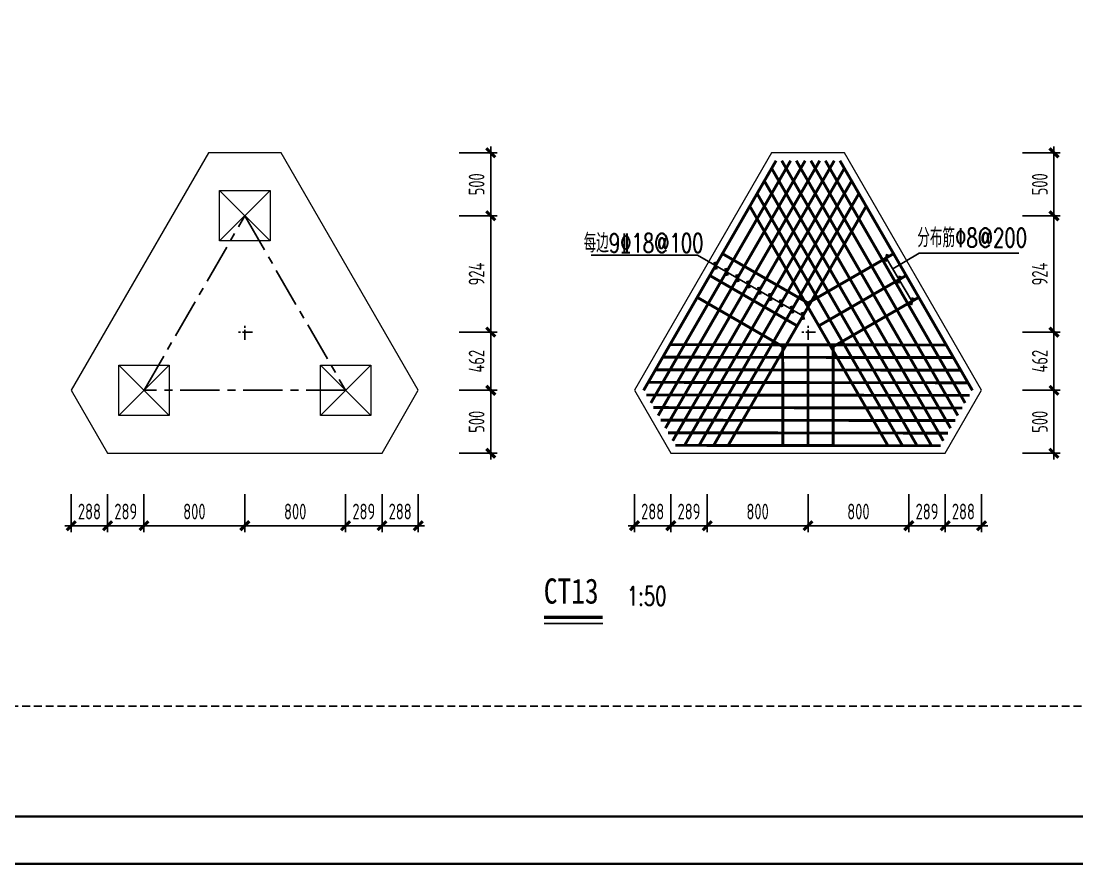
# Model space of a CAD drawing. Extents: x -1201378 to 2367219, y -619313 to 244905.
# Drawn here: x -199698 to -166183, y -496140 to -469341 of the extents above; entities that cross this region are included whole.
import ezdxf
from ezdxf.enums import TextEntityAlignment as Align

# ---------------------------------------------------------------- set-up
doc = ezdxf.new("R2010")
doc.units = 0
doc.header["$LTSCALE"] = 1000
doc.linetypes.add('CENTER', pattern=[2, 1.25, -0.25, 0.25, -0.25])
doc.linetypes.add('HIDDEN', pattern=[0.375, 0.25, -0.125])
doc.layers.get('0').update_dxf_attribs({"linetype": 'CONTINUOUS'})
doc.layers.get('Defpoints').update_dxf_attribs({"linetype": 'CONTINUOUS'})
for name, color, linetype in [('0-cxFrame', 155, 'CONTINUOUS'), ('S-DOTE1', 140, 'CENTER'), ('S-SGJ', 21, 'CONTINUOUS'), ('S-SHAPE2', 165, 'HIDDEN'), ('S-TEXT', 21, 'CONTINUOUS')]:
    doc.layers.add(name, color=color, linetype=linetype)
for name, color, linetype, lineweight in [('0-cxText', 131, 'CONTINUOUS', 25), ('S-ct', 2, 'CONTINUOUS', 0), ('S-dim', 81, 'CONTINUOUS', 0), ('S-gj', 6, 'CONTINUOUS', 0), ('S-zhuang', 1, 'CONTINUOUS', 0)]:
    doc.layers.add(name, color=color, linetype=linetype, lineweight=lineweight)
doc.styles.add('cx_tuming', font='simhei.ttf')
doc.styles.add('cx_tuqian1', font='')
doc.styles.add('SS1', font='tj-romans1.shx', dxfattribs={"width": 0.7, "bigfont": 'tj-hztxt1.shx'})
doc.styles.add('TSSD_Dimension', font='tssdeng.shx', dxfattribs={"width": 0.7, "bigfont": 'hztxt.shx'})
doc.styles.add('TSSD_Norm', font='tj-romans1.shx', dxfattribs={"bigfont": 'tj-hztxt.shx'})
doc.styles.add('黑体', font='simhei.ttf', dxfattribs={"width": 0.8})
doc.styles.get('cx_tuqian1').set_extended_font_data('SimSun')
doc.dimstyles.new('TSSD_50_200', dxfattribs={"dimtxt": 500, "dimasz": 200, "dimexe": 200, "dimexo": 500, "dimgap": 200, "dimtad": 1, "dimdec": 0, "dimlfac": 0.25, "dimzin": 0, "dimdsep": 46, "dimtxsty": 'TSSD_Dimension', "dimblk": 'ARCHTICK', "dimcen": 0, "dimdle": 200, "dimclrt": 7, "dimadec": 0, "dimazin": 0, "dimtfac": 1, "dimtdec": 0, "dimtix": 1, "dimtmove": 2, "dimatfit": 3, "dimfxl": 1, "dimtolj": 1, "dimtzin": 0, "dimarcsym": 0})

# ---------------------------------------------------------------- blocks, each defined once
blk = doc.blocks.new('_ArchTick')
at = {"color": 0, "linetype": 'ByBlock', "const_width": 0.5}
blk.add_lwpolyline([(-0.71, -0.71), (0.71, 0.71)], dxfattribs=at)
blk = doc.blocks.new('*D5909')
at = {"layer": 'Defpoints', "color": 0, "transparency": 16777216}
for p in [(-177918, -483867), (-174718, -483867), (-174718, -485367)]:
    blk.add_point(p, dxfattribs=at)
at = {"layer": 'S-dim', "color": 0, "lineweight": -2, "transparency": 16777216}
for p, q in [((-177918, -484367), (-177918, -485567)), ((-174718, -484367), (-174718, -485567)), ((-178118, -485367), (-174518, -485367))]:
    blk.add_line(p, q, dxfattribs=at)
at = {"layer": 'S-dim', "color": 0, "lineweight": -2, "transparency": 16777216, "xscale": 200, "yscale": 200, "zscale": 200, "rotation": 180}
blk.add_blockref('_ArchTick', (-177918, -485367), dxfattribs=at)
at = {"layer": 'S-dim', "color": 0, "lineweight": -2, "transparency": 16777216, "xscale": 200, "yscale": 200, "zscale": 200}
blk.add_blockref('_ArchTick', (-174718, -485367), dxfattribs=at)
at = {"layer": 'S-dim', "color": 7, "transparency": 16777216, "insert": (-176318, -484917), "char_height": 500, "attachment_point": 5, "style": 'TSSD_Dimension'}
blk.add_mtext('\\A1;800', dxfattribs=at)
blk = doc.blocks.new('*D5910')
at = {"layer": 'Defpoints', "color": 0, "transparency": 16777216}
for p in [(-174718, -483867), (-171518, -483867), (-171518, -485367)]:
    blk.add_point(p, dxfattribs=at)
at = {"layer": 'S-dim', "color": 0, "lineweight": -2, "transparency": 16777216}
for p, q in [((-174718, -484367), (-174718, -485567)), ((-171518, -484367), (-171518, -485567)), ((-174918, -485367), (-171318, -485367))]:
    blk.add_line(p, q, dxfattribs=at)
at = {"layer": 'S-dim', "color": 0, "lineweight": -2, "transparency": 16777216, "xscale": 200, "yscale": 200, "zscale": 200, "rotation": 180}
blk.add_blockref('_ArchTick', (-174718, -485367), dxfattribs=at)
at = {"layer": 'S-dim', "color": 0, "lineweight": -2, "transparency": 16777216, "xscale": 200, "yscale": 200, "zscale": 200}
blk.add_blockref('_ArchTick', (-171518, -485367), dxfattribs=at)
at = {"layer": 'S-dim', "color": 7, "transparency": 16777216, "insert": (-173118, -484917), "char_height": 500, "attachment_point": 5, "style": 'TSSD_Dimension'}
blk.add_mtext('\\A1;800', dxfattribs=at)
blk = doc.blocks.new('*D5911')
at = {"layer": 'Defpoints', "color": 0, "transparency": 16777216}
for p in [(-179074, -483867), (-177918, -483867), (-177918, -485367)]:
    blk.add_point(p, dxfattribs=at)
at = {"layer": 'S-dim', "color": 0, "lineweight": -2, "transparency": 16777216}
for p, q in [((-179074, -484367), (-179074, -485567)), ((-177918, -484367), (-177918, -485567)), ((-179274, -485367), (-177718, -485367))]:
    blk.add_line(p, q, dxfattribs=at)
at = {"layer": 'S-dim', "color": 0, "lineweight": -2, "transparency": 16777216, "xscale": 200, "yscale": 200, "zscale": 200, "rotation": 180}
blk.add_blockref('_ArchTick', (-179074, -485367), dxfattribs=at)
at = {"layer": 'S-dim', "color": 0, "lineweight": -2, "transparency": 16777216, "xscale": 200, "yscale": 200, "zscale": 200}
blk.add_blockref('_ArchTick', (-177918, -485367), dxfattribs=at)
at = {"layer": 'S-dim', "color": 7, "transparency": 16777216, "insert": (-178496, -484917), "char_height": 500, "attachment_point": 5, "style": 'TSSD_Dimension'}
blk.add_mtext('\\A1;289', dxfattribs=at)
blk = doc.blocks.new('*D5912')
at = {"layer": 'Defpoints', "color": 0, "transparency": 16777216}
for p in [(-180226, -483867), (-179074, -483867), (-179074, -485367)]:
    blk.add_point(p, dxfattribs=at)
at = {"layer": 'S-dim', "color": 0, "lineweight": -2, "transparency": 16777216}
for p, q in [((-180226, -484367), (-180226, -485567)), ((-179074, -484367), (-179074, -485567)), ((-180426, -485367), (-178874, -485367))]:
    blk.add_line(p, q, dxfattribs=at)
at = {"layer": 'S-dim', "color": 0, "lineweight": -2, "transparency": 16777216, "xscale": 200, "yscale": 200, "zscale": 200, "rotation": 180}
blk.add_blockref('_ArchTick', (-180226, -485367), dxfattribs=at)
at = {"layer": 'S-dim', "color": 0, "lineweight": -2, "transparency": 16777216, "xscale": 200, "yscale": 200, "zscale": 200}
blk.add_blockref('_ArchTick', (-179074, -485367), dxfattribs=at)
at = {"layer": 'S-dim', "color": 7, "transparency": 16777216, "insert": (-179650, -484917), "char_height": 500, "attachment_point": 5, "style": 'TSSD_Dimension'}
blk.add_mtext('\\A1;288', dxfattribs=at)
blk = doc.blocks.new('*D5913')
at = {"layer": 'Defpoints', "color": 0, "transparency": 16777216}
for p in [(-171518, -483867), (-170362, -483867), (-171518, -485367)]:
    blk.add_point(p, dxfattribs=at)
at = {"layer": 'S-dim', "color": 0, "lineweight": -2, "transparency": 16777216}
for p, q in [((-171518, -484367), (-171518, -485567)), ((-170362, -484367), (-170362, -485567)), ((-170162, -485367), (-171718, -485367))]:
    blk.add_line(p, q, dxfattribs=at)
at = {"layer": 'S-dim', "color": 0, "lineweight": -2, "transparency": 16777216, "xscale": 200, "yscale": 200, "zscale": 200, "rotation": 180}
blk.add_blockref('_ArchTick', (-171518, -485367), dxfattribs=at)
at = {"layer": 'S-dim', "color": 0, "lineweight": -2, "transparency": 16777216, "xscale": 200, "yscale": 200, "zscale": 200}
blk.add_blockref('_ArchTick', (-170362, -485367), dxfattribs=at)
at = {"layer": 'S-dim', "color": 7, "transparency": 16777216, "insert": (-170940, -484917), "char_height": 500, "attachment_point": 5, "style": 'TSSD_Dimension'}
blk.add_mtext('\\A1;289', dxfattribs=at)
blk = doc.blocks.new('*D5914')
at = {"layer": 'Defpoints', "color": 0, "transparency": 16777216}
for p in [(-170362, -483867), (-169210, -483867), (-170362, -485367)]:
    blk.add_point(p, dxfattribs=at)
at = {"layer": 'S-dim', "color": 0, "lineweight": -2, "transparency": 16777216}
for p, q in [((-170362, -484367), (-170362, -485567)), ((-169210, -484367), (-169210, -485567)), ((-169010, -485367), (-170562, -485367))]:
    blk.add_line(p, q, dxfattribs=at)
at = {"layer": 'S-dim', "color": 0, "lineweight": -2, "transparency": 16777216, "xscale": 200, "yscale": 200, "zscale": 200, "rotation": 180}
blk.add_blockref('_ArchTick', (-170362, -485367), dxfattribs=at)
at = {"layer": 'S-dim', "color": 0, "lineweight": -2, "transparency": 16777216, "xscale": 200, "yscale": 200, "zscale": 200}
blk.add_blockref('_ArchTick', (-169210, -485367), dxfattribs=at)
at = {"layer": 'S-dim', "color": 7, "transparency": 16777216, "insert": (-169786, -484917), "char_height": 500, "attachment_point": 5, "style": 'TSSD_Dimension'}
blk.add_mtext('\\A1;288', dxfattribs=at)
blk = doc.blocks.new('*D5915')
at = {"layer": 'Defpoints', "color": 0, "transparency": 16777216}
for p in [(-168410, -481067), (-166910, -481067), (-168410, -483067)]:
    blk.add_point(p, dxfattribs=at)
at = {"layer": 'S-dim', "color": 0, "lineweight": -2, "transparency": 16777216}
for p, q in [((-166910, -483267), (-166910, -480867)), ((-167910, -481067), (-166710, -481067)), ((-167910, -483067), (-166710, -483067))]:
    blk.add_line(p, q, dxfattribs=at)
at = {"layer": 'S-dim', "color": 0, "lineweight": -2, "transparency": 16777216, "xscale": 200, "yscale": 200, "zscale": 200}
for p, rotation in [((-166910, -481067), 90), ((-166910, -483067), 270)]:
    blk.add_blockref('_ArchTick', p, dxfattribs=dict(at, rotation=rotation))
at = {"layer": 'S-dim', "color": 7, "transparency": 16777216, "insert": (-167360, -482067), "char_height": 500, "attachment_point": 5, "rotation": 90, "style": 'TSSD_Dimension'}
blk.add_mtext('\\A1;500', dxfattribs=at)
blk = doc.blocks.new('*D5916')
at = {"layer": 'Defpoints', "color": 0, "transparency": 16777216}
for p in [(-168410, -479219), (-166910, -479219), (-168410, -481067)]:
    blk.add_point(p, dxfattribs=at)
at = {"layer": 'S-dim', "color": 0, "lineweight": -2, "transparency": 16777216}
for p, q in [((-167910, -479219), (-166710, -479219)), ((-166910, -481267), (-166910, -479019)), ((-167910, -481067), (-166710, -481067))]:
    blk.add_line(p, q, dxfattribs=at)
at = {"layer": 'S-dim', "color": 0, "lineweight": -2, "transparency": 16777216, "xscale": 200, "yscale": 200, "zscale": 200}
for p, rotation in [((-166910, -479219), 90), ((-166910, -481067), 270)]:
    blk.add_blockref('_ArchTick', p, dxfattribs=dict(at, rotation=rotation))
at = {"layer": 'S-dim', "color": 7, "transparency": 16777216, "insert": (-167360, -480143), "char_height": 500, "attachment_point": 5, "rotation": 90, "style": 'TSSD_Dimension'}
blk.add_mtext('\\A1;462', dxfattribs=at)
blk = doc.blocks.new('*D5917')
at = {"layer": 'Defpoints', "color": 0, "transparency": 16777216}
for p in [(-168410, -473524), (-168410, -475524), (-166910, -475524)]:
    blk.add_point(p, dxfattribs=at)
at = {"layer": 'S-dim', "color": 0, "lineweight": -2, "transparency": 16777216}
for p, q in [((-167910, -473524), (-166710, -473524)), ((-166910, -473324), (-166910, -475724)), ((-167910, -475524), (-166710, -475524))]:
    blk.add_line(p, q, dxfattribs=at)
at = {"layer": 'S-dim', "color": 0, "lineweight": -2, "transparency": 16777216, "xscale": 200, "yscale": 200, "zscale": 200}
for p, rotation in [((-166910, -473524), 90), ((-166910, -475524), 270)]:
    blk.add_blockref('_ArchTick', p, dxfattribs=dict(at, rotation=rotation))
at = {"layer": 'S-dim', "color": 7, "transparency": 16777216, "insert": (-167360, -474524), "char_height": 500, "attachment_point": 5, "rotation": 90, "style": 'TSSD_Dimension'}
blk.add_mtext('\\A1;500', dxfattribs=at)
blk = doc.blocks.new('*D5918')
at = {"layer": 'Defpoints', "color": 0, "transparency": 16777216}
for p in [(-168410, -475524), (-168410, -479219), (-166910, -479219)]:
    blk.add_point(p, dxfattribs=at)
at = {"layer": 'S-dim', "color": 0, "lineweight": -2, "transparency": 16777216}
for p, q in [((-167910, -475524), (-166710, -475524)), ((-166910, -475324), (-166910, -479419)), ((-167910, -479219), (-166710, -479219))]:
    blk.add_line(p, q, dxfattribs=at)
at = {"layer": 'S-dim', "color": 0, "lineweight": -2, "transparency": 16777216, "xscale": 200, "yscale": 200, "zscale": 200}
for p, rotation in [((-166910, -475524), 90), ((-166910, -479219), 270)]:
    blk.add_blockref('_ArchTick', p, dxfattribs=dict(at, rotation=rotation))
at = {"layer": 'S-dim', "color": 7, "transparency": 16777216, "insert": (-167360, -477372), "char_height": 500, "attachment_point": 5, "rotation": 90, "style": 'TSSD_Dimension'}
blk.add_mtext('\\A1;924', dxfattribs=at)
blk = doc.blocks.new('*D5919')
at = {"layer": 'Defpoints', "color": 0, "transparency": 16777216}
for p in [(-195797, -483867), (-192597, -483867), (-192597, -485367)]:
    blk.add_point(p, dxfattribs=at)
at = {"layer": 'S-dim', "color": 0, "lineweight": -2, "transparency": 16777216}
for p, q in [((-195797, -484367), (-195797, -485567)), ((-192597, -484367), (-192597, -485567)), ((-195997, -485367), (-192397, -485367))]:
    blk.add_line(p, q, dxfattribs=at)
at = {"layer": 'S-dim', "color": 0, "lineweight": -2, "transparency": 16777216, "xscale": 200, "yscale": 200, "zscale": 200, "rotation": 180}
blk.add_blockref('_ArchTick', (-195797, -485367), dxfattribs=at)
at = {"layer": 'S-dim', "color": 0, "lineweight": -2, "transparency": 16777216, "xscale": 200, "yscale": 200, "zscale": 200}
blk.add_blockref('_ArchTick', (-192597, -485367), dxfattribs=at)
at = {"layer": 'S-dim', "color": 7, "transparency": 16777216, "insert": (-194197, -484917), "char_height": 500, "attachment_point": 5, "style": 'TSSD_Dimension'}
blk.add_mtext('\\A1;800', dxfattribs=at)
blk = doc.blocks.new('*D5920')
at = {"layer": 'Defpoints', "color": 0, "transparency": 16777216}
for p in [(-192597, -483867), (-189397, -483867), (-189397, -485367)]:
    blk.add_point(p, dxfattribs=at)
at = {"layer": 'S-dim', "color": 0, "lineweight": -2, "transparency": 16777216}
for p, q in [((-192597, -484367), (-192597, -485567)), ((-189397, -484367), (-189397, -485567)), ((-192797, -485367), (-189197, -485367))]:
    blk.add_line(p, q, dxfattribs=at)
at = {"layer": 'S-dim', "color": 0, "lineweight": -2, "transparency": 16777216, "xscale": 200, "yscale": 200, "zscale": 200, "rotation": 180}
blk.add_blockref('_ArchTick', (-192597, -485367), dxfattribs=at)
at = {"layer": 'S-dim', "color": 0, "lineweight": -2, "transparency": 16777216, "xscale": 200, "yscale": 200, "zscale": 200}
blk.add_blockref('_ArchTick', (-189397, -485367), dxfattribs=at)
at = {"layer": 'S-dim', "color": 7, "transparency": 16777216, "insert": (-190997, -484917), "char_height": 500, "attachment_point": 5, "style": 'TSSD_Dimension'}
blk.add_mtext('\\A1;800', dxfattribs=at)
blk = doc.blocks.new('S-ZHUANG-400')
at = {"layer": 'S-zhuang'}
for p, q in [((200, -200), (-200, 200)), ((-200, -200), (200, 200))]:
    blk.add_line(p, q, dxfattribs=at)
blk.add_lwpolyline([(-200, 200), (200, 200), (200, -200), (-200, -200)], close=True, dxfattribs=at)
blk = doc.blocks.new('*D5921')
at = {"layer": 'Defpoints', "color": 0, "transparency": 16777216}
for p in [(-196953, -483867), (-195797, -483867), (-195797, -485367)]:
    blk.add_point(p, dxfattribs=at)
at = {"layer": 'S-dim', "color": 0, "lineweight": -2, "transparency": 16777216}
for p, q in [((-196953, -484367), (-196953, -485567)), ((-195797, -484367), (-195797, -485567)), ((-197153, -485367), (-195597, -485367))]:
    blk.add_line(p, q, dxfattribs=at)
at = {"layer": 'S-dim', "color": 0, "lineweight": -2, "transparency": 16777216, "xscale": 200, "yscale": 200, "zscale": 200, "rotation": 180}
blk.add_blockref('_ArchTick', (-196953, -485367), dxfattribs=at)
at = {"layer": 'S-dim', "color": 0, "lineweight": -2, "transparency": 16777216, "xscale": 200, "yscale": 200, "zscale": 200}
blk.add_blockref('_ArchTick', (-195797, -485367), dxfattribs=at)
at = {"layer": 'S-dim', "color": 7, "transparency": 16777216, "insert": (-196375, -484917), "char_height": 500, "attachment_point": 5, "style": 'TSSD_Dimension'}
blk.add_mtext('\\A1;289', dxfattribs=at)
blk = doc.blocks.new('*D5922')
at = {"layer": 'Defpoints', "color": 0, "transparency": 16777216}
for p in [(-198105, -483867), (-196953, -483867), (-196953, -485367)]:
    blk.add_point(p, dxfattribs=at)
at = {"layer": 'S-dim', "color": 0, "lineweight": -2, "transparency": 16777216}
for p, q in [((-198105, -484367), (-198105, -485567)), ((-196953, -484367), (-196953, -485567)), ((-198305, -485367), (-196753, -485367))]:
    blk.add_line(p, q, dxfattribs=at)
at = {"layer": 'S-dim', "color": 0, "lineweight": -2, "transparency": 16777216, "xscale": 200, "yscale": 200, "zscale": 200, "rotation": 180}
blk.add_blockref('_ArchTick', (-198105, -485367), dxfattribs=at)
at = {"layer": 'S-dim', "color": 0, "lineweight": -2, "transparency": 16777216, "xscale": 200, "yscale": 200, "zscale": 200}
blk.add_blockref('_ArchTick', (-196953, -485367), dxfattribs=at)
at = {"layer": 'S-dim', "color": 7, "transparency": 16777216, "insert": (-197529, -484917), "char_height": 500, "attachment_point": 5, "style": 'TSSD_Dimension'}
blk.add_mtext('\\A1;288', dxfattribs=at)
blk = doc.blocks.new('*D5923')
at = {"layer": 'Defpoints', "color": 0, "transparency": 16777216}
for p in [(-189397, -483867), (-188241, -483867), (-189397, -485367)]:
    blk.add_point(p, dxfattribs=at)
at = {"layer": 'S-dim', "color": 0, "lineweight": -2, "transparency": 16777216}
for p, q in [((-189397, -484367), (-189397, -485567)), ((-188241, -484367), (-188241, -485567)), ((-188041, -485367), (-189597, -485367))]:
    blk.add_line(p, q, dxfattribs=at)
at = {"layer": 'S-dim', "color": 0, "lineweight": -2, "transparency": 16777216, "xscale": 200, "yscale": 200, "zscale": 200, "rotation": 180}
blk.add_blockref('_ArchTick', (-189397, -485367), dxfattribs=at)
at = {"layer": 'S-dim', "color": 0, "lineweight": -2, "transparency": 16777216, "xscale": 200, "yscale": 200, "zscale": 200}
blk.add_blockref('_ArchTick', (-188241, -485367), dxfattribs=at)
at = {"layer": 'S-dim', "color": 7, "transparency": 16777216, "insert": (-188819, -484917), "char_height": 500, "attachment_point": 5, "style": 'TSSD_Dimension'}
blk.add_mtext('\\A1;289', dxfattribs=at)
blk = doc.blocks.new('*D5924')
at = {"layer": 'Defpoints', "color": 0, "transparency": 16777216}
for p in [(-188241, -483867), (-187089, -483867), (-188241, -485367)]:
    blk.add_point(p, dxfattribs=at)
at = {"layer": 'S-dim', "color": 0, "lineweight": -2, "transparency": 16777216}
for p, q in [((-188241, -484367), (-188241, -485567)), ((-187089, -484367), (-187089, -485567)), ((-186889, -485367), (-188441, -485367))]:
    blk.add_line(p, q, dxfattribs=at)
at = {"layer": 'S-dim', "color": 0, "lineweight": -2, "transparency": 16777216, "xscale": 200, "yscale": 200, "zscale": 200, "rotation": 180}
blk.add_blockref('_ArchTick', (-188241, -485367), dxfattribs=at)
at = {"layer": 'S-dim', "color": 0, "lineweight": -2, "transparency": 16777216, "xscale": 200, "yscale": 200, "zscale": 200}
blk.add_blockref('_ArchTick', (-187089, -485367), dxfattribs=at)
at = {"layer": 'S-dim', "color": 7, "transparency": 16777216, "insert": (-187665, -484917), "char_height": 500, "attachment_point": 5, "style": 'TSSD_Dimension'}
blk.add_mtext('\\A1;288', dxfattribs=at)
blk = doc.blocks.new('*D5925')
at = {"layer": 'Defpoints', "color": 0, "transparency": 16777216}
for p in [(-186289, -481067), (-184789, -481067), (-186289, -483067)]:
    blk.add_point(p, dxfattribs=at)
at = {"layer": 'S-dim', "color": 0, "lineweight": -2, "transparency": 16777216}
for p, q in [((-184789, -483267), (-184789, -480867)), ((-185789, -481067), (-184589, -481067)), ((-185789, -483067), (-184589, -483067))]:
    blk.add_line(p, q, dxfattribs=at)
at = {"layer": 'S-dim', "color": 0, "lineweight": -2, "transparency": 16777216, "xscale": 200, "yscale": 200, "zscale": 200}
for p, rotation in [((-184789, -481067), 90), ((-184789, -483067), 270)]:
    blk.add_blockref('_ArchTick', p, dxfattribs=dict(at, rotation=rotation))
at = {"layer": 'S-dim', "color": 7, "transparency": 16777216, "insert": (-185239, -482067), "char_height": 500, "attachment_point": 5, "rotation": 90, "style": 'TSSD_Dimension'}
blk.add_mtext('\\A1;500', dxfattribs=at)
blk = doc.blocks.new('*D5926')
at = {"layer": 'Defpoints', "color": 0, "transparency": 16777216}
for p in [(-186289, -479219), (-184789, -479219), (-186289, -481067)]:
    blk.add_point(p, dxfattribs=at)
at = {"layer": 'S-dim', "color": 0, "lineweight": -2, "transparency": 16777216}
for p, q in [((-185789, -479219), (-184589, -479219)), ((-184789, -481267), (-184789, -479019)), ((-185789, -481067), (-184589, -481067))]:
    blk.add_line(p, q, dxfattribs=at)
at = {"layer": 'S-dim', "color": 0, "lineweight": -2, "transparency": 16777216, "xscale": 200, "yscale": 200, "zscale": 200}
for p, rotation in [((-184789, -479219), 90), ((-184789, -481067), 270)]:
    blk.add_blockref('_ArchTick', p, dxfattribs=dict(at, rotation=rotation))
at = {"layer": 'S-dim', "color": 7, "transparency": 16777216, "insert": (-185239, -480143), "char_height": 500, "attachment_point": 5, "rotation": 90, "style": 'TSSD_Dimension'}
blk.add_mtext('\\A1;462', dxfattribs=at)
blk = doc.blocks.new('*D5927')
at = {"layer": 'Defpoints', "color": 0, "transparency": 16777216}
for p in [(-186289, -473524), (-186289, -475524), (-184789, -475524)]:
    blk.add_point(p, dxfattribs=at)
at = {"layer": 'S-dim', "color": 0, "lineweight": -2, "transparency": 16777216}
for p, q in [((-185789, -473524), (-184589, -473524)), ((-184789, -473324), (-184789, -475724)), ((-185789, -475524), (-184589, -475524))]:
    blk.add_line(p, q, dxfattribs=at)
at = {"layer": 'S-dim', "color": 0, "lineweight": -2, "transparency": 16777216, "xscale": 200, "yscale": 200, "zscale": 200}
for p, rotation in [((-184789, -473524), 90), ((-184789, -475524), 270)]:
    blk.add_blockref('_ArchTick', p, dxfattribs=dict(at, rotation=rotation))
at = {"layer": 'S-dim', "color": 7, "transparency": 16777216, "insert": (-185239, -474524), "char_height": 500, "attachment_point": 5, "rotation": 90, "style": 'TSSD_Dimension'}
blk.add_mtext('\\A1;500', dxfattribs=at)
blk = doc.blocks.new('*D5928')
at = {"layer": 'Defpoints', "color": 0, "transparency": 16777216}
for p in [(-186289, -475524), (-186289, -479219), (-184789, -479219)]:
    blk.add_point(p, dxfattribs=at)
at = {"layer": 'S-dim', "color": 0, "lineweight": -2, "transparency": 16777216}
for p, q in [((-185789, -475524), (-184589, -475524)), ((-184789, -475324), (-184789, -479419)), ((-185789, -479219), (-184589, -479219))]:
    blk.add_line(p, q, dxfattribs=at)
at = {"layer": 'S-dim', "color": 0, "lineweight": -2, "transparency": 16777216, "xscale": 200, "yscale": 200, "zscale": 200}
for p, rotation in [((-184789, -475524), 90), ((-184789, -479219), 270)]:
    blk.add_blockref('_ArchTick', p, dxfattribs=dict(at, rotation=rotation))
at = {"layer": 'S-dim', "color": 7, "transparency": 16777216, "insert": (-185239, -477372), "char_height": 500, "attachment_point": 5, "rotation": 90, "style": 'TSSD_Dimension'}
blk.add_mtext('\\A1;924', dxfattribs=at)
blk = doc.blocks.new('TT')
blk.add_line((-0.97, 0), (0.97, 0))
at = {"const_width": 0.45}
blk.add_lwpolyline([(-0.44, -0.44), (0.44, 0.44)], dxfattribs=at)
blk = doc.blocks.new('TK22.A0 L(Dragon)')
at = {"layer": '0-cxFrame', "color": 7, "const_width": 0.5}
blk.add_lwpolyline([(0, 0), (-1486, 0), (-1486, 841), (0, 841)], close=True, dxfattribs=at)
at = {"layer": '0-cxFrame', "const_width": 0.5}
blk.add_lwpolyline([(-80, 10), (-1466, 10), (-1466, 831), (-80, 831)], close=True, dxfattribs=at)
at = {"style": '黑体', "flags": 4}
blk.add_attdef('图幅', text='', height=3.3, dxfattribs=at).set_placement((-40, 3), align=Align.RIGHT)
at = {"layer": '0-cxText', "flags": 4}
for tag, height, style, p in [('建设单位', 3.5, 'cx_tuming', (-45, 240)), ('项目名称', 3.5, 'cx_tuming', (-45, 210)), ('子项名称', 3.5, 'cx_tuming', (-45, 180)), ('工程编号', 3.3, 'cx_tuqian1', (-35, 165)), ('图名1', 3.5, 'cx_tuming', (-45, 87)), ('图名2', 3.5, 'cx_tuming', (-45, 79)), ('图名3', 3.5, 'cx_tuming', (-45, 71)), ('出图日期', 3.3, 'cx_tuqian1', (-39, 60)), ('专业', 3.3, 'cx_tuqian1', (-55, 52)), ('图号', 3.3, 'cx_tuqian1', (-55, 44)), ('版次', 3.3, 'cx_tuqian1', (-20, 44))]:
    blk.add_attdef(tag, text='', height=height, dxfattribs=dict(at, style=style)).set_placement(p, align=Align.MIDDLE)
at = {"layer": 'Defpoints', "color": 6, "flags": 4}
for tag, height, style, p in [('tufu', 3.3, '黑体', (-12, 12)), ('dwfname', 4, 'cx_tuqian1', (-80, 3))]:
    blk.add_attdef(tag, text='', height=height, dxfattribs=dict(at, style=style)).set_placement(p, align=Align.RIGHT)

msp = doc.modelspace()

# ---------------------------------------------------------------- linework, layer by layer
at = {"layer": 'S-ct', "ltscale": 0.25}
for points in [[(-187088.8, -481067.4), (-191440.8, -473523.4), (-193752.8, -473523.4), (-198104.8, -481067.4), (-196952.8, -483067.4), (-188240.8, -483067.4), (-187088.8, -481067.4)], [(-169210.3, -481067.4), (-173562.3, -473523.4), (-175874.3, -473523.4), (-180226.3, -481067.4), (-179074.3, -483067.4), (-170362.3, -483067.4), (-169210.3, -481067.4)]]:
    msp.add_lwpolyline(points, dxfattribs=at)
at = {"layer": 'S-DOTE1'}
for p, q in [((-195796.8, -481066.9), (-192596.8, -475524.4)), ((-192596.8, -475524.4), (-189396.8, -481066.9)), ((-189396.8, -481066.9), (-195796.8, -481066.9))]:
    msp.add_line(p, q, dxfattribs=at)
at = {"layer": 'S-DOTE1', "ltscale": 0.25}
for p, q in [((-192356.8, -479219.4), (-192836.8, -479219.4)), ((-192596.8, -479459.4), (-192596.8, -478979.4)), ((-174478.3, -479219.4), (-174958.3, -479219.4)), ((-174718.3, -479459.4), (-174718.3, -478979.4))]:
    msp.add_line(p, q, dxfattribs=at)
at = {"layer": 'S-gj', "const_width": 90}
for points in [[(-179937.1, -481068.7), (-175731.3, -473773.4)], [(-179706.4, -481469.3), (-175269.6, -473773.4)], [(-179475.6, -481869.9), (-174807.9, -473773.4)], [(-179244.9, -482270.5), (-174346.1, -473773.4)], [(-179014.1, -482671.1), (-173884.4, -473773.4)], [(-170422.6, -482671.1), (-175552.3, -473773.4)], [(-170191.8, -482270.5), (-175090.5, -473773.4)], [(-169961.1, -481869.9), (-174628.8, -473773.4)], [(-169730.3, -481469.3), (-174167.1, -473773.4)], [(-169499.6, -481068.7), (-173705.4, -473773.4)], [(-178636.7, -482817.4), (-173564.7, -474019.7)], [(-170800, -482817.4), (-175872, -474019.7)], [(-178175, -482817.4), (-173333.8, -474420)], [(-171261.7, -482817.4), (-176102.9, -474420)], [(-177713.3, -482817.4), (-173102.8, -474820.3)], [(-171723.4, -482817.4), (-176333.9, -474820.3)], [(-177251.6, -482817.4), (-172871.9, -475220.6)], [(-172185.1, -482817.4), (-176564.8, -475220.6)], [(-174662.2, -478325.9), (-177434.7, -476727.9)], [(-174774.4, -478325.9), (-172002, -476727.9)], [(-175061.7, -479019), (-177834.2, -477421)], [(-174374.9, -479019), (-171602.5, -477421)], [(-175461.2, -479712.1), (-178233.7, -478114.2)], [(-173975.5, -479712.1), (-171203, -478114.2)], [(-179098.8, -479615.4), (-170329.9, -479627.1)], [(-175520.3, -479617.6), (-175518.4, -482817.6)], [(-174720.3, -479617.1), (-174718.4, -482817.1)], [(-173920.3, -479616.6), (-173918.4, -482816.6)], [(-179329.9, -480015.1), (-170098.9, -480027.4)], [(-179561, -480414.8), (-169868, -480427.7)], [(-179792.2, -480814.5), (-169637.1, -480828)], [(-179854.4, -481214.4), (-169584, -481228.1)], [(-179623.2, -481614.7), (-169815.1, -481627.7)], [(-179391.9, -482015), (-170046.3, -482027.4)], [(-179160.6, -482415.3), (-170277.4, -482427.1)], [(-178929.3, -482815.6), (-170508.5, -482826.8)]]:
    msp.add_lwpolyline(points, dxfattribs=at)
at = {"layer": 'S-SGJ'}
for p, q in [((-178229.7, -476777.3), (-181596.7, -476777.3)), ((-178229.7, -476777.3), (-174878.1, -478700.4)), ((-172232.9, -476861.2), (-171433.5, -478212.7)), ((-171191.2, -476710.4), (-172029.1, -477206)), ((-168023.8, -476710.4), (-171191.2, -476710.4))]:
    msp.add_line(p, q, dxfattribs=at)
at = {"layer": 'S-SHAPE2'}
msp.add_lwpolyline([(-200177.8, -467344.9), (-146540.2, -467344.9), (-146540.2, -491093.9), (-200177.8, -491093.9)], close=True, dxfattribs=at)
at = {"layer": 'S-TEXT', "const_width": 100}
msp.add_lwpolyline([(-183098, -488274.8), (-181235.6, -488274.8)], dxfattribs=at)
at = {"layer": 'S-TEXT'}
msp.add_lwpolyline([(-183098, -488474.8), (-181235.6, -488474.8)], dxfattribs=at)

# ---------------------------------------------------------------- block references
at = {"layer": '0-cxFrame', "xscale": 150, "yscale": 150, "zscale": 150}
msp.add_blockref('TK22.A0 L(Dragon)', (-64991.7, -496102.2), dxfattribs=at)
at = {"layer": 'S-SGJ'}
for p, xscale, yscale, zscale, rotation in [((-177654.2, -477108.8), 200.0000000004402, 200.0000000004402, 200.0000000004402, 59.85768928795815), ((-172232.9, -476861.2), 200.0000000004403, 200.0000000004403, 200.0000000004403, 29.84483924003871), ((-177306.5, -477306.6), 200.0000000004402, 200.0000000004402, 200.0000000004402, 59.85768928795815), ((-176959.3, -477505.3), 200.0000000004402, 200.0000000004402, 200.0000000004402, 59.85768928795815), ((-176612.6, -477704.7), 200.0000000004402, 200.0000000004402, 200.0000000004402, 59.85768928795815), ((-171825.7, -477549.9), 200.0000000004403, 200.0000000004403, 200.0000000004403, 29.84483924003871), ((-176266.2, -477904.7), 200.0000000004402, 200.0000000004402, 200.0000000004402, 59.85768928795815), ((-175919.5, -478104.1), 200.0000000004402, 200.0000000004402, 200.0000000004402, 59.85768928795815), ((-175572.8, -478303.7), 200.0000000004402, 200.0000000004402, 200.0000000004402, 59.85768928795815), ((-171418.6, -478238.5), 200.0000000004403, 200.0000000004403, 200.0000000004403, 29.84483924003871), ((-175226.1, -478503.2), 200.0000000004402, 200.0000000004402, 200.0000000004402, 59.85768928795815), ((-174879.9, -478703.6), 200.0000000004402, 200.0000000004402, 200.0000000004402, 59.85768928795815)]:
    msp.add_blockref('TT', p, dxfattribs=dict(at, xscale=xscale, yscale=yscale, zscale=zscale, rotation=rotation))
at = {"layer": 'S-zhuang', "xscale": 4.000000000000001, "yscale": 4.000000000000001, "zscale": 4.000000000000001, "rotation": 90.00000000000001}
for p in [(-192596.8, -475524.4), (-195796.8, -481066.9), (-189396.8, -481066.9)]:
    msp.add_blockref('S-ZHUANG-400', p, dxfattribs=at)

# ---------------------------------------------------------------- texts
at = {"layer": 'S-SGJ', "style": 'SS1', "width": 0.7}
for s, p in [('分布筋\x828@200', (-171248.2, -476522.1)), ('每边9%%15318@100', (-181839, -476689.9))]:
    msp.add_text(s, height=600, dxfattribs=at).set_placement(p)
at = {"layer": 'S-TEXT', "style": '黑体', "width": 0.8}
msp.add_text('CT13', height=800, dxfattribs=at).set_placement((-182235.7, -488082.6), align=Align.BOTTOM_CENTER)
at = {"layer": 'S-TEXT', "style": 'TSSD_Norm', "width": 0.7}
msp.add_text('1:50', height=600, dxfattribs=at).set_placement((-180468.7, -488082.6), align=Align.BOTTOM_LEFT)

# ---------------------------------------------------------------- dimensions: what is measured, and where the dimension line sits
at = {"layer": 'S-dim'}
for base, p1, p2, angle, picture, middle in [((-184788.8, -475524.4), (-186288.8, -473524.4), (-186288.8, -475524.4), 270, '*D5927', (-185238.8, -474524.4)), ((-166910.3, -475524.4), (-168410.3, -473524.4), (-168410.3, -475524.4), 270, '*D5917', (-167360.3, -474524.4)), ((-184788.8, -479219.4), (-186288.8, -475524.4), (-186288.8, -479219.4), 270, '*D5928', (-185238.8, -477371.9)), ((-166910.3, -479219.4), (-168410.3, -475524.4), (-168410.3, -479219.4), 270, '*D5918', (-167360.3, -477371.9)), ((-184788.8, -479219.4), (-186288.8, -481067.4), (-186288.8, -479219.4), 90, '*D5926', (-185238.8, -480143.4)), ((-166910.3, -479219.4), (-168410.3, -481067.4), (-168410.3, -479219.4), 90, '*D5916', (-167360.3, -480143.4)), ((-184788.8, -481067.4), (-186288.8, -483067.4), (-186288.8, -481067.4), 90, '*D5925', (-185238.8, -482067.4)), ((-166910.3, -481067.4), (-168410.3, -483067.4), (-168410.3, -481067.4), 90, '*D5915', (-167360.3, -482067.4)), ((-189396.8, -485367.4), (-188240.8, -483867.4), (-189396.8, -483867.4), 180, '*D5923', (-188818.8, -484917.4)), ((-188240.8, -485367.4), (-187088.8, -483867.4), (-188240.8, -483867.4), 180, '*D5924', (-187664.8, -484917.4)), ((-171518.3, -485367.4), (-170362.3, -483867.4), (-171518.3, -483867.4), 180, '*D5913', (-170940.3, -484917.4)), ((-170362.3, -485367.4), (-169210.3, -483867.4), (-170362.3, -483867.4), 180, '*D5914', (-169786.3, -484917.4))]:
    dim = msp.add_linear_dim(base=base, p1=p1, p2=p2, angle=angle, dimstyle='TSSD_50_200', dxfattribs=at)
    dim.commit()
    dim.dimension.update_dxf_attribs({"geometry": picture, "text_midpoint": middle})
for base, p1, p2, picture, middle in [((-196952.8, -485367.4), (-198104.8, -483867.4), (-196952.8, -483867.4), '*D5922', (-197528.8, -484917.4)), ((-195796.8, -485367.4), (-196952.8, -483867.4), (-195796.8, -483867.4), '*D5921', (-196374.8, -484917.4)), ((-192596.8, -485367.4), (-195796.8, -483867.4), (-192596.8, -483867.4), '*D5919', (-194196.8, -484917.4)), ((-189396.8, -485367.4), (-192596.8, -483867.4), (-189396.8, -483867.4), '*D5920', (-190996.8, -484917.4)), ((-179074.3, -485367.4), (-180226.3, -483867.4), (-179074.3, -483867.4), '*D5912', (-179650.3, -484917.4)), ((-177918.3, -485367.4), (-179074.3, -483867.4), (-177918.3, -483867.4), '*D5911', (-178496.3, -484917.4)), ((-174718.3, -485367.4), (-177918.3, -483867.4), (-174718.3, -483867.4), '*D5909', (-176318.3, -484917.4)), ((-171518.3, -485367.4), (-174718.3, -483867.4), (-171518.3, -483867.4), '*D5910', (-173118.3, -484917.4))]:
    dim = msp.add_linear_dim(base=base, p1=p1, p2=p2, dimstyle='TSSD_50_200', dxfattribs=at)
    dim.commit()
    dim.dimension.update_dxf_attribs({"geometry": picture, "text_midpoint": middle})

doc.saveas('drawing.dxf')
